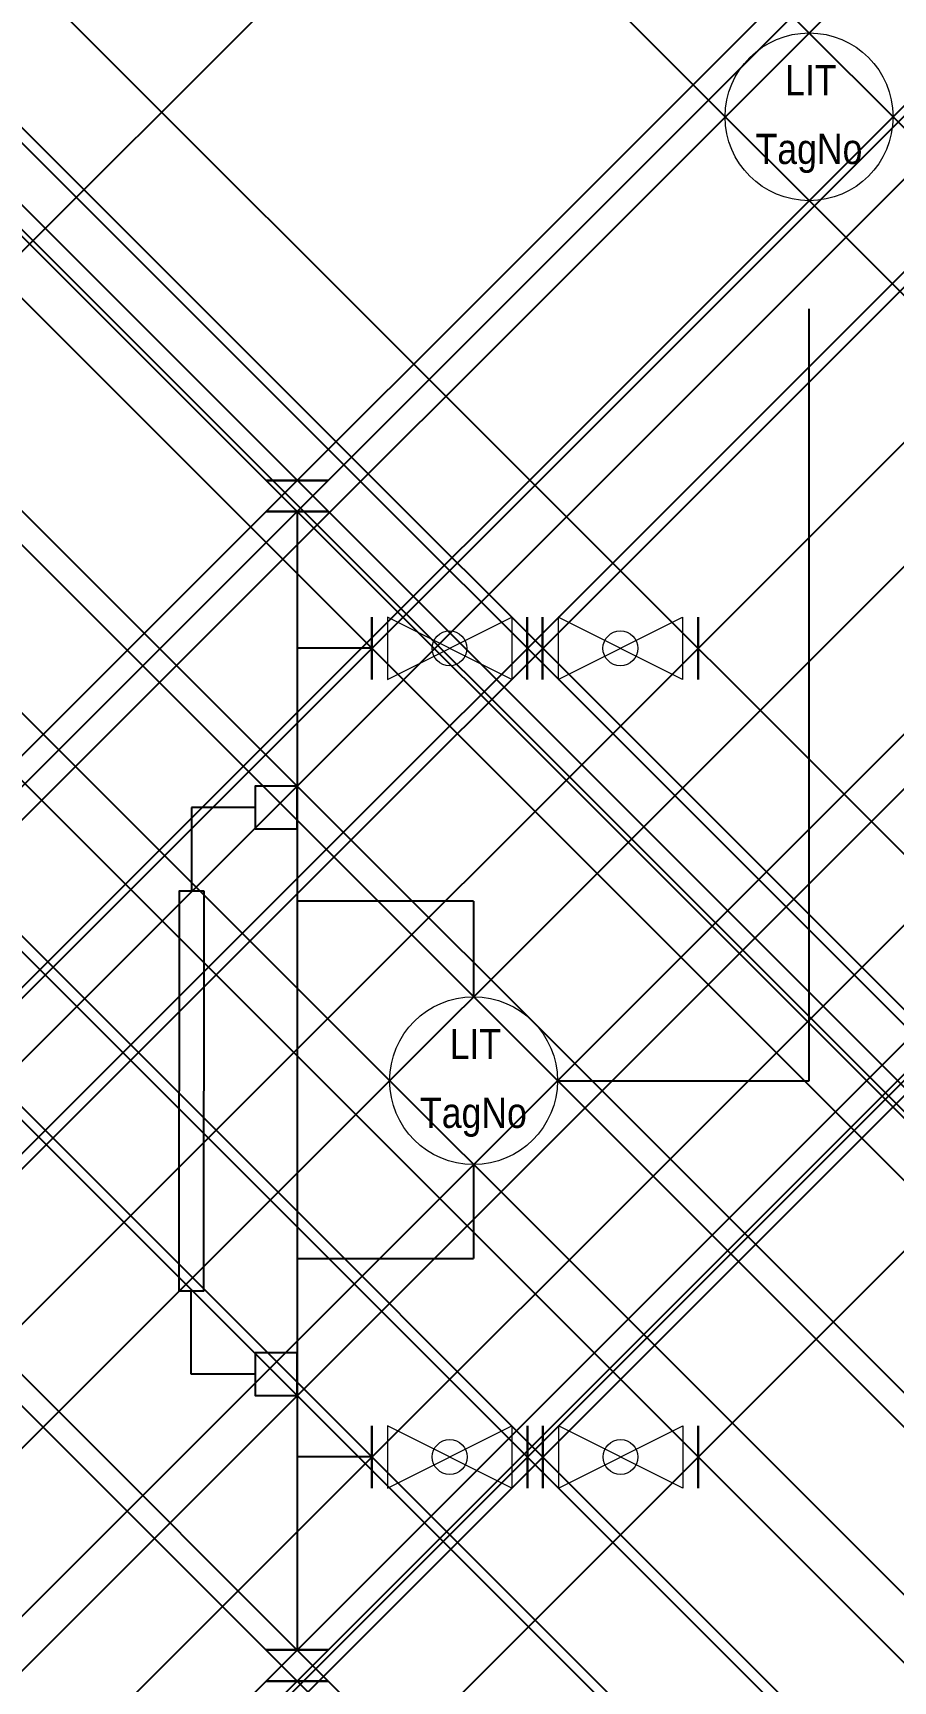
# Model space of a CAD drawing. Header units: inches. Extents: x -0.03 to 0.081, y 0 to 0.214.
import ezdxf

# ---------------------------------------------------------------- set-up
doc = ezdxf.new("R2010")
doc.units = ezdxf.units.IN
doc.header["$LTSCALE"] = 0.01
doc.header["$MEASUREMENT"] = 0
doc.header["$PDMODE"] = 35
doc.header["$PDSIZE"] = -2
doc.linetypes.add('DASHED2', pattern=[0.375, 0.25, -0.125])
for name, color, linetype in [('Level 10', 7, 'Continuous'), ('Level 5', 7, 'Continuous'), ('Level 7', 7, 'Continuous')]:
    doc.layers.add(name, color=color, linetype=linetype)
doc.styles.add('Styledgn000', font='dgn000.shx')

# ---------------------------------------------------------------- blocks, each defined once
blk = doc.blocks.new('SeparatorTankGroup_SeparatorTank_SeparatorTank1__PORT6_FLANGE_BOTTOM')
for p in [(-0.001, 0), (0.001, 0)]:
    blk.add_point(p)
at = {"layer": 'Level 7', "color": 2, "linetype": 'Continuous', "lineweight": 30}
for p, q in [((-0.001, -0.002), (-0.001, 0.002)), ((0.001, -0.002), (0.001, 0.002))]:
    blk.add_line(p, q, dxfattribs=at)
blk = doc.blocks.new('SeparatorTankGroup_SeparatorTank_SeparatorTank1__PORT17_BALL_VFO')
for p in [(-0.005, 0), (0.005, 0)]:
    blk.add_point(p)
at = {"layer": 'Level 7', "color": 2, "linetype": 'Continuous', "lineweight": 30}
for p, q in [((-0.005, 0.002), (-0.005, -0.002)), ((0.005, 0.002), (0.005, -0.002))]:
    blk.add_line(p, q, dxfattribs=at)
at = {"layer": 'Level 7', "color": 2, "linetype": 'Continuous', "lineweight": 13, "flags": 128}
blk.add_lwpolyline([(-0.004, 0.002), (-0.004, -0.002), (0.004, 0.002), (0.004, -0.002), (-0.004, 0.002)], dxfattribs=at)
at = {"layer": 'Level 7', "color": 2, "linetype": 'Continuous', "lineweight": 13}
blk.add_circle((0, 0), 0.00112, dxfattribs=at)
blk = doc.blocks.new('SeparatorTankGroup_SeparatorTank_SeparatorTank1__PORT17_BALL_VFO_2')
for p in [(-0.005, 0), (0.005, 0)]:
    blk.add_point(p)
at = {"layer": 'Level 7', "color": 2, "linetype": 'Continuous', "lineweight": 30}
for p, q in [((-0.005, 0.002), (-0.005, -0.002)), ((0.005, 0.002), (0.005, -0.002))]:
    blk.add_line(p, q, dxfattribs=at)
at = {"layer": 'Level 7', "color": 2, "linetype": 'Continuous', "lineweight": 13, "flags": 128}
blk.add_lwpolyline([(-0.004, 0.002), (-0.004, -0.002), (0.004, 0.002), (0.004, -0.002), (-0.004, 0.002)], dxfattribs=at)
at = {"layer": 'Level 7', "color": 2, "linetype": 'Continuous', "lineweight": 13}
blk.add_circle((0, 0), 0.00112, dxfattribs=at)
blk = doc.blocks.new('00110011')
at = {"layer": 'Level 10', "color": 112, "linetype": 'Continuous', "lineweight": 13, "true_color": 0x00ca5c}
blk.add_circle((0, 0), 0.007, dxfattribs=at)
blk = doc.blocks.new('PIT')
for p in [(0.007, 0.014), (0.007, 0)]:
    blk.add_point(p)
at = {"color": 9, "linetype": 'Continuous', "lineweight": 0, "true_color": 0xc8c8c8}
blk.add_blockref('00110011', (0.007, 0.007), dxfattribs=at)
blk.add_blockref('00110011', (0.007, 0.007), dxfattribs=at)
at = {"layer": 'Level 5', "color": 9, "linetype": 'Continuous', "lineweight": 13, "true_color": 0xc8c8c8, "char_height": 0.00252, "attachment_point": 5, "line_spacing_factor": 0.8, "style": 'Styledgn000'}
for s, insert in [('{\\W0.88095;LIT}', (0.00715, 0.01006)), ('{\\W0.88095;TagNo}', (0.00699, 0.00394))]:
    blk.add_mtext(s, dxfattribs=dict(at, insert=insert))
blk = doc.blocks.new('TWO_LEGGED_BLOCK')
for p, q in [((-0.00452, 0.02516), (0.00113, 0.02516)), ((0.00113, 0.02516), (0.00113, 0.01775)), ((0.00116, -0.02512), (0.00116, -0.01773)), ((-0.00452, -0.02512), (0.00116, -0.02512))]:
    blk.add_line(p, q)
for points in [[(-0.00823, 0.02706), (-0.00452, 0.02706), (-0.00452, 0.02326), (-0.00823, 0.02326)], [(0, 0.01775), (0.00224, 0.01775), (0.00227, -0.01773), (0.00004, -0.01773)], [(-0.00823, -0.02322), (-0.00452, -0.02322), (-0.00452, -0.02702), (-0.00823, -0.02702)]]:
    blk.add_lwpolyline(points, close=True)
for p in [(-0.00823, 0.02706), (-0.00823, -0.02702)]:
    blk.add_point(p)

msp = doc.modelspace()

# ---------------------------------------------------------------- linework, layer by layer
at = {"linetype": 'DASHED2'}
for p, q in [((0.07036, 0.07779), (0.07036, 0.19181)), ((0.03776, 0.07779), (0.07036, 0.07779))]:
    msp.add_line(p, q, dxfattribs=at)
for p, q in [((0.00403, 0.15155), (0.00403, 0.00403)), ((0.01371, 0.13381), (0.00403, 0.13381)), ((0.01373, 0.02903), (0.00403, 0.02903))]:
    msp.add_line(p, q)
at = {"color": 0}
for p, q in [((0.02689, 0.10105), (0.00403, 0.10105)), ((0.02689, 0.10105), (0.02689, 0.08866)), ((0.02689, 0.06692), (0.02689, 0.05473)), ((0.00403, 0.05473), (0.02689, 0.05473))]:
    msp.add_line(p, q, dxfattribs=at)
msp.add_point((-0.03019, 0.18663))

# ---------------------------------------------------------------- block references
for name, p, xscale, yscale, zscale in [('PIT', (0.05949, 0.19181), 1.552809262054104, 1.552809262054104, 1.552809262054104), ('TWO_LEGGED_BLOCK', (-0.00799, 0.07644), -1.460454625852686, 1.460454625852686, 1.460454625852686), ('PIT', (0.01602, 0.06692), 1.552809262054106, 1.552809262054106, 1.552809262054106)]:
    msp.add_blockref(name, p, dxfattribs=dict(xscale=xscale, yscale=yscale, zscale=zscale))
at = {"xscale": 2.013398524451903, "yscale": 2.013398524451903, "rotation": 269.9999999999999}
for p in [(0.00403, 0.15356), (0.00403, 0.00201)]:
    msp.add_blockref('SeparatorTankGroup_SeparatorTank_SeparatorTank1__PORT6_FLANGE_BOTTOM', p, dxfattribs=at)
at = {"xscale": 2.013398524451903, "yscale": 2.013398524451903}
for name, p in [('SeparatorTankGroup_SeparatorTank_SeparatorTank1__PORT17_BALL_VFO', (0.02378, 0.13381)), ('SeparatorTankGroup_SeparatorTank_SeparatorTank1__PORT17_BALL_VFO_2', (0.04591, 0.13381)), ('SeparatorTankGroup_SeparatorTank_SeparatorTank1__PORT17_BALL_VFO', (0.0238, 0.02903)), ('SeparatorTankGroup_SeparatorTank_SeparatorTank1__PORT17_BALL_VFO_2', (0.04593, 0.02903))]:
    msp.add_blockref(name, p, dxfattribs=at)

doc.saveas('drawing.dxf')
